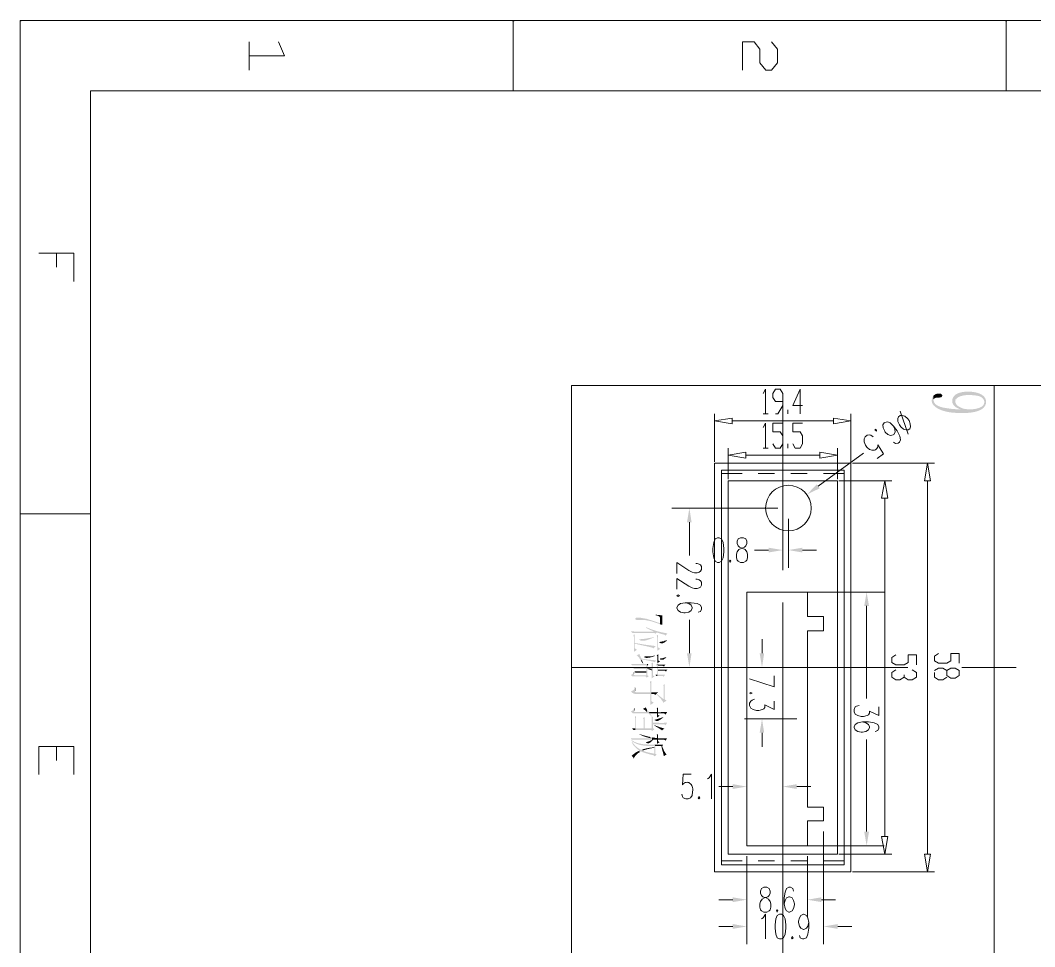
# Model space of a CAD drawing. Header units: millimetres. Extents: x 0 to 204, y 0 to 288.
# Drawn here: x 0 to 98.7, y 197.8 to 288 of the extents above; entities that cross this region are included whole.
import ezdxf

# ---------------------------------------------------------------- set-up
doc = ezdxf.new("R2010")
doc.units = ezdxf.units.MM

msp = doc.modelspace()

# ---------------------------------------------------------------- hatches: boundary and pattern name
h = msp.add_hatch(color=0)
h.dxf.hatch_style = 2
h.paths.add_polyline_path([(0, 287.951333), (0.105833, 287.951333), (0.105833, 287.930167), (0.084667, 287.8455), (0, 287.824333)])
h = msp.add_hatch(color=0)
h.dxf.hatch_style = 2
h.paths.add_polyline_path([(48.090667, 287.951333), (48.090667, 287.930167), (48.0695, 287.8455), (47.984833, 287.824333), (47.900167, 287.8455), (47.879, 287.930167), (47.879, 287.951333)])
h = msp.add_hatch(color=0)
h.dxf.hatch_style = 2
h.paths.add_polyline_path([(96.0755, 287.951333), (96.0755, 287.930167), (96.054333, 287.8455), (95.969667, 287.824333), (95.885, 287.8455), (95.863833, 287.930167), (95.863833, 287.951333)])
h = msp.add_hatch(color=0)
h.dxf.hatch_style = 2
h.paths.add_polyline_path([(94.001167, 250.803833), (93.988901, 251.01116), (93.921895, 251.193327), (93.806823, 251.35101), (93.650362, 251.484887), (93.459187, 251.595636), (93.239973, 251.683935), (92.999396, 251.75046), (92.744131, 251.795889), (92.480855, 251.820899), (92.216242, 251.826169), (91.956968, 251.812375), (91.70971, 251.780195), (91.481141, 251.730307), (91.277939, 251.663388), (91.106777, 251.580115), (90.974333, 251.481167), (91.016667, 250.867333), (91.034421, 250.96513), (91.071326, 251.052755), (91.125264, 251.130727), (91.194119, 251.199567), (91.275776, 251.259794), (91.368118, 251.311926), (91.469029, 251.356484), (91.576393, 251.393986), (91.688093, 251.424953), (91.802014, 251.449902), (91.916039, 251.469355), (92.028053, 251.483829), (92.135939, 251.493845), (92.23758, 251.499921), (92.330862, 251.502578), (92.413667, 251.502333), (92.573085, 251.48979), (92.728324, 251.477097), (92.878259, 251.462564), (93.021762, 251.444505), (93.157705, 251.421231), (93.284962, 251.391053), (93.402406, 251.352284), (93.508909, 251.303234), (93.603345, 251.242217), (93.684587, 251.167542), (93.751506, 251.077523), (93.802977, 250.970471), (93.837872, 250.844698), (93.855065, 250.698515), (93.853428, 250.530234), (93.831833, 250.338167), (93.895333, 250.422833), (93.937667, 250.5075), (93.98, 250.613333), (94.001167, 250.698)])
h = msp.add_hatch(color=0)
h.dxf.hatch_style = 2
h.paths.add_polyline_path([(93.831833, 250.338167), (93.831833, 250.803833), (93.81629, 250.6657), (93.76244, 250.544422), (93.674929, 250.439352), (93.558403, 250.349841), (93.417508, 250.275243), (93.256892, 250.214908), (93.081199, 250.168189), (92.895076, 250.134437), (92.70317, 250.113006), (92.510126, 250.103246), (92.320591, 250.104509), (92.139211, 250.116148), (91.970632, 250.137515), (91.819501, 250.167961), (91.690464, 250.206839), (91.588167, 250.2535), (91.567, 250.105333), (91.125361, 250.111799), (90.684747, 250.145682), (90.246051, 250.201724), (89.810167, 250.274667), (89.567724, 250.345877), (89.36393, 250.42247), (89.197088, 250.511613), (89.065497, 250.620477), (88.967458, 250.756229), (88.901273, 250.926038), (88.865242, 251.137072), (88.857667, 251.3965), (88.769277, 251.213147), (88.726181, 251.042082), (88.724148, 250.883077), (88.758944, 250.735902), (88.826338, 250.600326), (88.922097, 250.476122), (89.041989, 250.363059), (89.181781, 250.260908), (89.337242, 250.16944), (89.504139, 250.088425), (89.678239, 250.017633), (89.855311, 249.956836), (90.031122, 249.905803), (90.20144, 249.864306), (90.362032, 249.832115), (90.508667, 249.809), (90.681747, 249.790362), (90.871386, 249.773101), (91.074911, 249.75825), (91.289651, 249.746839), (91.512931, 249.7399), (91.74208, 249.738462), (91.974424, 249.743557), (92.207292, 249.756216), (92.438009, 249.777469), (92.663905, 249.808349), (92.882305, 249.849885), (93.090537, 249.903109), (93.285929, 249.969051), (93.465807, 250.048744), (93.6275, 250.143216), (93.768333, 250.2535)])
h = msp.add_hatch(color=0)
h.dxf.hatch_style = 2
h.paths.add_polyline_path([(89.746667, 251.438833), (89.7255, 251.5235), (89.619667, 251.608167), (89.535, 251.629333), (89.238667, 251.629333), (89.111667, 251.587), (89.005833, 251.5235), (88.9, 251.438833), (88.857667, 251.3965), (88.9, 250.994333), (88.921167, 251.100167), (88.9635, 251.163667), (89.0905, 251.206), (89.111667, 251.227167), (89.302167, 251.227167), (89.4715, 251.248333), (89.5985, 251.2695), (89.619667, 251.2695), (89.704333, 251.333)])
h = msp.add_hatch(color=0)
h.dxf.hatch_style = 2
h.paths.add_polyline_path([(91.588167, 250.2535), (91.370462, 250.365344), (91.215088, 250.47231), (91.111017, 250.582782), (91.047226, 250.705144), (91.012688, 250.847779), (90.996376, 251.019072), (90.987267, 251.227406), (90.974333, 251.481167), (90.876945, 251.371252), (90.802943, 251.260266), (90.751157, 251.149123), (90.720416, 251.038734), (90.70955, 250.930013), (90.717388, 250.823873), (90.74276, 250.721228), (90.784495, 250.622991), (90.841423, 250.530074), (90.912373, 250.44339), (90.996176, 250.363854), (91.09166, 250.292377), (91.197654, 250.229874), (91.31299, 250.177257), (91.436495, 250.135439), (91.567, 250.105333)])
h = msp.add_hatch(color=0)
h.dxf.hatch_style = 2
h.paths.add_polyline_path([(77.808667, 242.421833), (77.5335, 242.802833), (76.559833, 241.808)])
h = msp.add_hatch(color=0)
h.dxf.hatch_style = 2
h.paths.add_polyline_path([(65.3415, 239.119833), (64.897, 239.119833), (65.129833, 240.495667)])
h = msp.add_hatch(color=0)
h.dxf.hatch_style = 2
h.paths.add_polyline_path([(72.8345, 236.643333), (72.8345, 236.177667), (74.210333, 236.4105)])
h = msp.add_hatch(color=0)
h.dxf.hatch_style = 2
h.paths.add_polyline_path([(76.1365, 236.643333), (76.1365, 236.177667), (74.760667, 236.4105)])
h = msp.add_hatch(color=0)
h.dxf.hatch_style = 2
h.paths.add_polyline_path([(82.6135, 230.970667), (82.147833, 230.970667), (82.380667, 232.325333)])
h = msp.add_hatch(color=0)
h.dxf.hatch_style = 2
h.paths.add_polyline_path([(62.484, 229.150333), (62.484, 230.0605), (61.849, 230.124), (61.849, 230.0605), (61.955738, 230.043637), (62.043064, 230.022431), (62.112882, 229.996708), (62.167095, 229.966292), (62.207609, 229.931008), (62.236325, 229.890681), (62.255149, 229.845136), (62.265983, 229.794197), (62.270732, 229.737689), (62.2713, 229.675438), (62.269589, 229.607268), (62.267505, 229.533004), (62.26695, 229.45247), (62.269828, 229.365491), (62.278044, 229.271893), (62.2935, 229.1715), (62.378167, 229.150333)])
h = msp.add_hatch(color=0)
h.dxf.hatch_style = 2
h.paths.add_polyline_path([(62.2935, 229.1715), (62.272333, 229.2985), (62.089126, 229.350937), (61.894111, 229.421928), (61.697708, 229.494705), (61.510333, 229.5525), (61.375528, 229.594635), (61.231992, 229.636638), (61.090043, 229.678905), (60.96, 229.721833), (60.66446, 229.769855), (60.367333, 229.827667), (60.092167, 229.827667), (60.013767, 229.829833), (59.952599, 229.822772), (59.903006, 229.7917), (59.859333, 229.721833), (59.901667, 229.637167), (59.922833, 229.637167), (59.986333, 229.616), (60.367333, 229.616), (60.517484, 229.61648), (60.666048, 229.615339), (60.813421, 229.603945), (60.96, 229.573667), (61.285189, 229.515706), (61.603334, 229.426161), (61.917312, 229.320411), (62.23, 229.213833)])
h = msp.add_hatch(color=0)
h.dxf.hatch_style = 2
h.paths.add_polyline_path([(61.722, 228.346), (61.700833, 228.473), (60.577148, 228.472603), (59.457167, 228.494167), (59.584167, 228.346), (59.774667, 228.346), (60.176833, 228.346), (61.595, 228.346)])
h = msp.add_hatch(color=0)
h.dxf.hatch_style = 2
h.paths.add_polyline_path([(60.028667, 226.716167), (59.817, 226.843167), (59.817, 228.240167), (59.668833, 228.134333), (59.69, 228.113167), (59.711167, 228.049667), (59.711167, 228.007333), (59.732333, 227.965), (59.732333, 226.5045)])
h = msp.add_hatch(color=0)
h.dxf.hatch_style = 2
h.paths.add_polyline_path([(62.992, 228.303667), (62.461295, 228.402621), (61.946499, 228.532002), (61.441161, 228.695382), (60.938833, 228.896333), (60.8965, 228.854), (61.098179, 228.748779), (61.294169, 228.654107), (61.492408, 228.564132), (61.700833, 228.473), (61.722, 228.346), (61.806667, 228.261333), (61.954833, 228.388333), (61.997167, 228.388333), (62.0395, 228.367167), (62.2935, 228.2825), (62.632167, 228.197833), (62.738, 228.1555), (62.8015, 228.070833)])
h = msp.add_hatch(color=0)
h.dxf.hatch_style = 2
h.paths.add_polyline_path([(62.2935, 226.800833), (62.081833, 226.949), (62.081833, 228.176667), (61.954833, 228.092), (61.954833, 228.049667), (61.976, 228.007333), (61.976, 227.965), (61.997167, 227.9015), (61.997167, 226.610333)])
h = msp.add_hatch(color=0)
h.dxf.hatch_style = 2
h.paths.add_polyline_path([(61.849, 227.076), (60.829428, 227.20128), (59.817, 227.372333), (59.817, 227.308833), (60.069958, 227.242142), (60.325132, 227.188051), (60.58024, 227.136143), (60.833, 227.076), (60.908902, 227.065847), (61.018208, 227.038165), (61.13016, 227.008234), (61.214, 226.991333), (61.309217, 226.972449), (61.434927, 226.939475), (61.556007, 226.895389), (61.637333, 226.843167)])
h = msp.add_hatch(color=0)
h.dxf.hatch_style = 2
h.paths.add_polyline_path([(61.679667, 227.9015), (61.637333, 227.943833), (61.460955, 227.896324), (61.270092, 227.860093), (61.07764, 227.82869), (60.8965, 227.795667), (60.706661, 227.771722), (60.5155, 227.753333), (60.452, 227.753333), (60.3885, 227.732167), (60.2615, 227.732167), (60.240333, 227.711), (60.291136, 227.658269), (60.354063, 227.620231), (60.427444, 227.595547), (60.509613, 227.582876), (60.598901, 227.580879), (60.693639, 227.588217), (60.79216, 227.60355), (60.892796, 227.62554), (60.993878, 227.652845), (61.093739, 227.684128), (61.190709, 227.718049), (61.283122, 227.753267), (61.369309, 227.788444), (61.447602, 227.822241), (61.516333, 227.853317), (61.573833, 227.880333)])
h = msp.add_hatch(color=0)
h.dxf.hatch_style = 2
h.paths.add_polyline_path([(62.949667, 227.626333), (62.9285, 227.6475), (62.843833, 227.626333), (62.780333, 227.605167), (62.695667, 227.584), (62.632167, 227.541667), (62.5475, 227.541667), (62.484, 227.5205), (62.4205, 227.499333), (62.357, 227.499333), (62.272333, 227.478167), (62.23, 227.457), (62.208833, 227.435833), (62.23, 227.3935), (62.272333, 227.372333), (62.399333, 227.33), (62.505167, 227.33), (62.606419, 227.371738), (62.706647, 227.422869), (62.801384, 227.485773), (62.886167, 227.562833)])
h = msp.add_hatch(color=0)
h.dxf.hatch_style = 2
h.paths.add_polyline_path([(61.891333, 225.679), (61.529664, 225.714487), (61.172593, 225.749908), (60.815058, 225.792209), (60.452, 225.848333), (60.430833, 225.911833), (60.3885, 225.975333), (60.367333, 226.038833), (60.346167, 226.102333), (60.303833, 226.187), (60.303833, 226.229333), (60.282667, 226.271667), (60.282667, 226.292833), (60.0075, 226.187), (60.0075, 226.165833), (60.092167, 226.1235), (60.113333, 226.081167), (60.198, 225.9965), (60.240333, 225.933), (60.282667, 225.8695), (60.303833, 225.806), (60.325, 225.806), (60.346167, 225.7425), (60.3885, 225.700167), (60.409667, 225.636667), (60.452, 225.594333), (60.473167, 225.784833), (61.637333, 225.552), (61.743167, 225.4885)])
h = msp.add_hatch(color=0)
h.dxf.hatch_style = 2
h.paths.add_polyline_path([(61.7855, 226.1235), (61.743167, 226.144667), (61.722, 226.1235), (61.616167, 226.1235), (61.446833, 226.081167), (61.298667, 226.081167), (61.214, 226.06), (60.790667, 226.06), (60.748333, 226.038833), (60.727167, 226.017667), (60.727167, 225.9965), (60.748333, 225.975333), (60.7695, 225.954167), (60.833, 225.933), (60.8965, 225.933), (60.981167, 225.911833), (61.087, 225.933), (61.129333, 225.933), (61.28218, 225.957143), (61.419714, 225.988562), (61.554932, 226.029242), (61.700833, 226.081167)])
h = msp.add_hatch(color=0)
h.dxf.hatch_style = 2
h.paths.add_polyline_path([(62.272333, 225.573167), (62.103, 225.679), (62.103, 226.271667), (61.954833, 226.187), (61.997167, 226.102333), (61.997167, 225.403833)])
h = msp.add_hatch(color=0)
h.dxf.hatch_style = 2
h.paths.add_polyline_path([(65.3415, 226.3775), (64.897, 226.3775), (65.129833, 225.001667)])
h = msp.add_hatch(color=0)
h.dxf.hatch_style = 2
h.paths.add_polyline_path([(72.411167, 226.3775), (71.966667, 226.3775), (72.1995, 225.001667)])
h = msp.add_hatch(color=0)
h.dxf.hatch_style = 2
h.paths.add_polyline_path([(61.171667, 224.133833), (61.044667, 224.239667), (61.044667, 224.8535), (61.002333, 225.319167), (59.457167, 225.319167), (59.563, 225.192167), (60.938833, 225.192167), (60.938833, 224.5995), (60.981167, 224.006833)])
h = msp.add_hatch(color=0)
h.dxf.hatch_style = 2
h.paths.add_polyline_path([(60.6425, 225.382667), (60.473167, 225.784833), (60.452, 225.594333), (60.473167, 225.552), (60.5155, 225.4885), (60.536667, 225.446167), (60.557833, 225.425), (60.579, 225.382667)])
h = msp.add_hatch(color=0)
h.dxf.hatch_style = 2
h.paths.add_polyline_path([(61.1505, 225.319167), (61.002333, 225.319167), (61.044667, 224.8535), (61.044667, 225.192167)])
h = msp.add_hatch(color=0)
h.dxf.hatch_style = 2
h.paths.add_polyline_path([(61.468, 224.684167), (61.468, 224.874667), (61.044667, 224.917), (61.044667, 225.192167), (61.044667, 224.8535), (61.247867, 224.78537), (61.446833, 224.705333)])
h = msp.add_hatch(color=0)
h.dxf.hatch_style = 2
h.paths.add_polyline_path([(61.743167, 224.112667), (61.573833, 224.2185), (61.573833, 225.467333), (61.425667, 225.382667), (61.468, 225.298), (61.468, 223.943333)])
h = msp.add_hatch(color=0)
h.dxf.hatch_style = 2
h.paths.add_polyline_path([(62.780333, 224.303167), (62.598664, 224.286911), (62.430819, 224.281603), (62.263106, 224.281785), (62.081833, 224.282), (62.081833, 225.149833), (62.018333, 225.3615), (61.849, 225.2345), (61.997167, 225.149833), (61.997167, 224.282), (62.018333, 224.155), (62.526333, 224.155), (62.632167, 224.0915)])
h = msp.add_hatch(color=0)
h.dxf.hatch_style = 2
h.paths.add_polyline_path([(62.8015, 225.298), (62.738, 225.276833), (62.103, 225.276833), (62.018333, 225.3615), (62.081833, 225.149833), (62.526333, 225.149833), (62.653333, 225.086333)])
h = msp.add_hatch(color=0)
h.dxf.hatch_style = 2
h.paths.add_polyline_path([(62.907333, 225.9965), (62.886167, 226.017667), (62.843833, 226.017667), (62.780333, 225.975333), (62.716833, 225.954167), (62.653333, 225.933), (62.568667, 225.911833), (62.505167, 225.890667), (62.4205, 225.890667), (62.378167, 225.8695), (62.314667, 225.8695), (62.272333, 225.827167), (62.272333, 225.806), (62.314667, 225.763667), (62.378167, 225.7425), (62.526333, 225.7425), (62.589833, 225.763667), (62.611, 225.763667), (62.653333, 225.784833), (62.695667, 225.827167), (62.738, 225.848333), (62.8015, 225.890667), (62.843833, 225.954167)])
h = msp.add_hatch(color=0)
h.dxf.hatch_style = 2
h.paths.add_polyline_path([(60.981167, 224.006833), (60.938833, 224.5995), (60.938833, 224.239667), (59.795833, 224.239667), (59.732333, 224.260833), (59.732333, 224.324333), (59.711167, 224.514833), (59.65825, 224.437972), (59.597396, 224.360581), (59.524635, 224.302108), (59.436, 224.282), (59.457167, 224.260833), (59.478333, 224.197333), (59.520667, 224.155), (59.605333, 224.112667), (60.875333, 224.112667)])
h = msp.add_hatch(color=0)
h.dxf.hatch_style = 2
h.paths.add_polyline_path([(60.938833, 224.832333), (60.938833, 224.938167), (59.668833, 224.938167), (59.774667, 224.832333)])
h = msp.add_hatch(color=0)
h.dxf.hatch_style = 2
h.paths.add_polyline_path([(59.774667, 224.514833), (59.711167, 224.514833), (59.732333, 224.324333), (59.732333, 224.366667), (59.7535, 224.430167)])
h = msp.add_hatch(color=0)
h.dxf.hatch_style = 2
h.paths.add_polyline_path([(60.938833, 224.5995), (59.795833, 224.5995), (59.8805, 224.4725), (60.938833, 224.4725), (60.938833, 224.239667)])
h = msp.add_hatch(color=0)
h.dxf.hatch_style = 2
h.paths.add_polyline_path([(62.018333, 224.155), (61.997167, 224.282), (61.827833, 224.282), (61.9125, 224.155), (61.954833, 224.155)])
h = msp.add_hatch(color=0)
h.dxf.hatch_style = 2
h.paths.add_polyline_path([(63.013167, 224.79), (62.081833, 224.79), (62.081833, 224.663), (62.738, 224.663), (62.843833, 224.5995)])
h = msp.add_hatch(color=0)
h.dxf.hatch_style = 2
h.paths.add_polyline_path([(61.6585, 221.5515), (61.425667, 221.720833), (61.425667, 223.689333), (61.2775, 223.604667), (61.298667, 223.562333), (61.298667, 223.52), (61.319833, 223.477667), (61.319833, 221.339833)])
h = msp.add_hatch(color=0)
h.dxf.hatch_style = 2
h.paths.add_polyline_path([(62.907333, 221.763167), (62.716833, 221.890167), (62.716833, 223.371833), (62.632167, 221.890167), (61.933667, 222.4405), (61.9125, 222.377), (62.064239, 222.231215), (62.208833, 222.080667), (62.357, 221.9325), (62.378167, 221.890167), (62.4205, 221.869), (62.442758, 221.813239), (62.492467, 221.749937), (62.543234, 221.666792), (62.568667, 221.5515)])
h = msp.add_hatch(color=0)
h.dxf.hatch_style = 2
h.paths.add_polyline_path([(62.716833, 223.371833), (62.589833, 223.287167), (62.589833, 223.244833), (62.611, 223.2025), (62.611, 223.139), (62.632167, 223.096667), (62.632167, 221.890167)])
h = msp.add_hatch(color=0)
h.dxf.hatch_style = 2
h.paths.add_polyline_path([(61.319833, 222.419333), (61.319833, 222.5675), (59.965167, 222.5675), (59.901667, 222.588667), (59.859333, 222.609833), (59.838167, 222.652167), (59.817, 223.012), (59.774667, 222.9485), (59.7535, 222.885), (59.711167, 222.8215), (59.668833, 222.779167), (59.6265, 222.758), (59.584167, 222.715667), (59.541833, 222.6945), (59.457167, 222.6945), (59.478333, 222.652167), (59.4995, 222.588667), (59.584167, 222.504), (59.647667, 222.482833), (59.69, 222.461667), (59.817, 222.419333), (59.8805, 222.419333)])
h = msp.add_hatch(color=0)
h.dxf.hatch_style = 2
h.paths.add_polyline_path([(59.8805, 223.012), (59.817, 223.012), (59.838167, 222.652167), (59.838167, 222.6945), (59.859333, 222.715667), (59.859333, 222.885), (59.8805, 222.9485)])
h = msp.add_hatch(color=0)
h.dxf.hatch_style = 2
h.paths.add_polyline_path([(62.060667, 222.588667), (61.900825, 222.58273), (61.751104, 222.57213), (61.597414, 222.564507), (61.425667, 222.5675), (61.425667, 222.419333), (61.700833, 222.419333), (61.7855, 222.3135), (61.891333, 222.398167), (61.9125, 222.377), (61.933667, 222.4405)])
h = msp.add_hatch(color=0)
h.dxf.hatch_style = 2
h.paths.add_polyline_path([(61.510333, 220.218), (61.2775, 220.514333), (61.192833, 220.641333), (61.1505, 220.704833), (61.108167, 220.747167), (61.065833, 220.810667), (61.0235, 220.853), (61.002333, 220.895333), (61.002333, 220.641333), (59.901667, 220.641333), (59.817, 220.6625), (59.774667, 220.683667), (59.7535, 220.704833), (59.732333, 221.001167), (59.687867, 220.906727), (59.621341, 220.819266), (59.536227, 220.753963), (59.436, 220.726), (59.457167, 220.683667), (59.584167, 220.556667), (59.711167, 220.514333), (61.1505, 220.514333), (61.468, 220.196833)])
h = msp.add_hatch(color=0)
h.dxf.hatch_style = 2
h.paths.add_polyline_path([(59.817, 221.001167), (59.732333, 221.001167), (59.7535, 220.704833), (59.7535, 220.747167), (59.774667, 220.7895), (59.774667, 220.853), (59.795833, 220.9165)])
h = msp.add_hatch(color=0)
h.dxf.hatch_style = 2
h.paths.add_polyline_path([(60.706, 218.905667), (60.684833, 219.053833), (59.944, 219.053833), (59.944, 220.2815), (59.817, 220.175667), (59.838167, 220.1545), (59.838167, 220.091), (59.859333, 220.048667), (59.859333, 219.053833), (59.8805, 218.905667), (60.621333, 218.905667)])
h = msp.add_hatch(color=0)
h.dxf.hatch_style = 2
h.paths.add_polyline_path([(61.002333, 220.895333), (60.96, 220.937667), (60.938833, 221.001167), (60.8965, 221.085833), (60.875333, 221.107), (60.600167, 220.958833), (60.714202, 220.898657), (60.816596, 220.821382), (60.911317, 220.733458), (61.002333, 220.641333)])
h = msp.add_hatch(color=0)
h.dxf.hatch_style = 2
h.paths.add_polyline_path([(61.976, 220.514333), (61.976, 220.641333), (61.192833, 220.641333), (61.2775, 220.514333)])
h = msp.add_hatch(color=0)
h.dxf.hatch_style = 2
h.paths.add_polyline_path([(61.722, 218.990333), (61.573833, 219.075), (61.573833, 220.196833), (61.425667, 220.112167), (61.446833, 220.069833), (61.468, 220.0275), (61.468, 219.053833), (61.510333, 218.821)])
h = msp.add_hatch(color=0)
h.dxf.hatch_style = 2
h.paths.add_polyline_path([(62.23, 220.2815), (62.060667, 220.387333), (62.060667, 221.085833), (61.954833, 221.022333), (61.976, 220.9165), (61.976, 220.112167)])
h = msp.add_hatch(color=0)
h.dxf.hatch_style = 2
h.paths.add_polyline_path([(62.970833, 220.6625), (62.741407, 220.659986), (62.521571, 220.648213), (62.298825, 220.638291), (62.060667, 220.641333), (62.060667, 220.514333), (62.695667, 220.514333), (62.8015, 220.4085)])
h = msp.add_hatch(color=0)
h.dxf.hatch_style = 2
h.paths.add_polyline_path([(61.510333, 218.821), (61.468, 219.053833), (60.7695, 219.053833), (60.7695, 220.1545), (60.621333, 220.069833), (60.6425, 220.0275), (60.663667, 219.985167), (60.663667, 219.879333), (60.684833, 219.815833), (60.684833, 219.053833), (60.706, 218.905667), (61.4045, 218.905667)])
h = msp.add_hatch(color=0)
h.dxf.hatch_style = 2
h.paths.add_polyline_path([(62.970833, 219.625333), (62.640931, 219.603125), (62.279477, 219.601918), (61.914451, 219.607127), (61.573833, 219.604167), (61.573833, 219.456), (62.695667, 219.456), (62.8015, 219.371333)])
h = msp.add_hatch(color=0)
h.dxf.hatch_style = 2
h.paths.add_polyline_path([(62.695667, 219.053833), (62.6745, 219.053833), (62.611, 219.075), (62.526333, 219.096167), (62.462833, 219.117333), (62.378167, 219.1385), (62.251167, 219.180833), (62.208833, 219.202), (61.891333, 219.307833), (61.806667, 219.350167), (61.743167, 219.371333), (61.700833, 219.350167), (61.892722, 219.233568), (62.096915, 219.115349), (62.293566, 218.99283), (62.462833, 218.863333)])
h = msp.add_hatch(color=0)
h.dxf.hatch_style = 2
h.paths.add_polyline_path([(62.589833, 220.133333), (62.568667, 220.175667), (62.5475, 220.1545), (62.462833, 220.133333), (62.399333, 220.091), (62.335833, 220.069833), (62.272333, 220.048667), (62.187667, 220.0275), (62.078807, 219.989202), (61.966872, 219.961354), (61.859501, 219.93483), (61.764333, 219.9005), (61.764333, 219.858167), (61.891333, 219.794667), (62.060667, 219.794667), (62.145333, 219.815833), (62.1665, 219.837), (62.358455, 219.947199), (62.526333, 220.091)])
h = msp.add_hatch(color=0)
h.dxf.hatch_style = 2
h.paths.add_polyline_path([(72.411167, 218.6305), (71.966667, 218.6305), (72.1995, 219.985167)])
h = msp.add_hatch(color=0)
h.dxf.hatch_style = 2
h.paths.add_polyline_path([(61.510333, 218.186), (61.341, 218.228333), (61.319833, 218.101333), (59.414833, 218.101333), (59.520667, 217.953167), (61.489167, 217.953167)])
h = msp.add_hatch(color=0)
h.dxf.hatch_style = 2
h.paths.add_polyline_path([(59.8805, 218.905667), (59.859333, 219.053833), (59.563, 219.053833), (59.668833, 218.905667), (59.838167, 218.905667)])
h = msp.add_hatch(color=0)
h.dxf.hatch_style = 2
h.paths.add_polyline_path([(61.341, 218.228333), (61.08146, 218.279563), (60.819109, 218.346338), (60.558412, 218.422901), (60.303833, 218.5035), (60.282667, 218.482333), (60.303833, 218.461167), (60.367333, 218.44), (60.430833, 218.397667), (60.557833, 218.355333), (60.621333, 218.313), (60.748333, 218.270667), (61.033554, 218.184413), (61.319833, 218.101333)])
h = msp.add_hatch(color=0)
h.dxf.hatch_style = 2
h.paths.add_polyline_path([(62.23, 217.720333), (62.060667, 217.826167), (62.060667, 218.5035), (61.954833, 218.44), (61.976, 218.355333), (61.976, 217.551)])
h = msp.add_hatch(color=0)
h.dxf.hatch_style = 2
h.paths.add_polyline_path([(61.954833, 216.513833), (61.806667, 216.5985), (61.806667, 217.339333), (61.743167, 217.4875), (61.460058, 217.486894), (61.170178, 217.489799), (60.877669, 217.502104), (60.586673, 217.529701), (60.301332, 217.578482), (60.025789, 217.654336), (59.764187, 217.763157), (59.520667, 217.910833), (59.457167, 217.889667), (59.693274, 217.709099), (59.95293, 217.574035), (60.231073, 217.477692), (60.522644, 217.413284), (60.822582, 217.374029), (61.125828, 217.353141), (61.42732, 217.343837), (61.722, 217.339333), (61.722, 216.5985), (61.743167, 216.3445)])
h = msp.add_hatch(color=0)
h.dxf.hatch_style = 2
h.paths.add_polyline_path([(61.743167, 216.3445), (61.722, 216.5985), (61.559779, 216.629928), (61.413182, 216.658891), (61.277159, 216.687425), (61.146664, 216.717563), (61.016648, 216.751338), (60.882064, 216.790786), (60.737864, 216.83794), (60.579, 216.894833), (60.557833, 217.021833), (60.492055, 217.005725), (60.449916, 216.992382), (60.423702, 216.983479), (60.405698, 216.980691), (60.38819, 216.985691), (60.363464, 217.000154), (60.323805, 217.025755), (60.2615, 217.064167), (60.198992, 217.111395), (60.131854, 217.153331), (60.066039, 217.19831), (60.0075, 217.254667), (59.966986, 217.281098), (59.909273, 217.332371), (59.840812, 217.400983), (59.768052, 217.47943), (59.697441, 217.560209), (59.63543, 217.635815), (59.588466, 217.698747), (59.563, 217.7415), (59.520667, 217.720333), (59.57479, 217.602676), (59.654943, 217.470964), (59.747332, 217.347519), (59.838167, 217.254667), (60.049833, 217.043), (60.113333, 217.021833), (60.155667, 216.9795), (60.219167, 216.937167), (60.2615, 216.894833), (60.282667, 216.746667), (60.409667, 216.831333), (60.430833, 216.810167), (60.494333, 216.789), (60.536667, 216.767833), (60.600167, 216.746667), (60.745026, 216.690575), (60.8965, 216.640833), (61.265197, 216.539895), (61.637333, 216.450333)])
h = msp.add_hatch(color=0)
h.dxf.hatch_style = 2
h.paths.add_polyline_path([(61.976, 217.953167), (61.976, 218.1225), (61.866876, 218.126965), (61.73642, 218.15081), (61.609337, 218.176376), (61.510333, 218.186), (61.489167, 217.953167), (61.347896, 217.874387), (61.200374, 217.810556), (61.049082, 217.754531), (60.8965, 217.699167), (60.8965, 217.678), (60.917667, 217.656833), (60.981167, 217.635667), (61.002333, 217.635667), (61.087, 217.6145), (61.1505, 217.6145), (61.2775, 217.656833), (61.319833, 217.678), (61.425667, 217.783833), (61.489167, 217.826167), (61.5315, 217.889667), (61.573833, 217.953167)])
h = msp.add_hatch(color=0)
h.dxf.hatch_style = 2
h.paths.add_polyline_path([(62.589833, 217.4875), (61.743167, 217.4875), (61.806667, 217.339333), (62.399333, 217.339333), (62.4205, 217.275833), (62.4205, 217.212333), (62.462833, 217.085333), (62.462833, 217.021833), (62.484, 217.339333)])
h = msp.add_hatch(color=0)
h.dxf.hatch_style = 2
h.paths.add_polyline_path([(62.970833, 218.101333), (62.060667, 218.101333), (62.060667, 217.953167), (62.695667, 217.953167), (62.8015, 217.8685)])
h = msp.add_hatch(color=0)
h.dxf.hatch_style = 2
h.paths.add_polyline_path([(62.907333, 216.513833), (62.853028, 216.593853), (62.799119, 216.665043), (62.746401, 216.740002), (62.695667, 216.831333), (62.639922, 216.946973), (62.576207, 217.086524), (62.519305, 217.22548), (62.484, 217.339333), (62.462833, 217.021833), (62.484, 216.9795), (62.505167, 216.916), (62.505167, 216.873667), (62.526333, 216.831333), (62.526333, 216.789), (62.5475, 216.746667), (62.5475, 216.704333), (62.568667, 216.683167), (62.568667, 216.662), (62.589833, 216.619667), (62.589833, 216.556167), (62.611, 216.492667), (62.611, 216.450333), (62.632167, 216.408), (62.632167, 216.365667)])
h = msp.add_hatch(color=0)
h.dxf.hatch_style = 2
h.paths.add_polyline_path([(60.282667, 216.746667), (60.2615, 216.894833), (60.219167, 216.873667), (60.155667, 216.8525), (60.071, 216.810167), (60.0075, 216.767833), (59.944, 216.746667), (59.8805, 216.704333), (59.838167, 216.662), (59.751069, 216.603544), (59.654149, 216.52693), (59.564571, 216.443768), (59.4995, 216.365667), (59.520667, 216.365667), (59.563, 216.3445), (59.647667, 216.259833), (59.668833, 216.2175), (59.668833, 216.154), (59.732333, 216.154), (59.763928, 216.227089), (59.811659, 216.307706), (59.872015, 216.391474), (59.941486, 216.474014), (60.016564, 216.550947), (60.093738, 216.617897), (60.169497, 216.670485), (60.240333, 216.704333)])
h = msp.add_hatch(color=0)
h.dxf.hatch_style = 2
h.paths.add_polyline_path([(61.722, 217.17), (61.722, 217.2335), (61.581291, 217.211837), (61.419978, 217.1954), (61.256218, 217.176846), (61.108167, 217.148833), (60.95456, 217.120159), (60.829164, 217.088244), (60.705686, 217.054873), (60.557833, 217.021833), (60.579, 216.894833), (60.850033, 216.987537), (61.104462, 217.055965), (61.360745, 217.112618), (61.637333, 217.17)])
h = msp.add_hatch(color=0)
h.dxf.hatch_style = 2
h.paths.add_polyline_path([(69.342, 213.635167), (69.342, 213.1695), (70.717833, 213.402333)])
h = msp.add_hatch(color=0)
h.dxf.hatch_style = 2
h.paths.add_polyline_path([(75.586167, 213.635167), (75.586167, 213.1695), (74.210333, 213.402333)])
h = msp.add_hatch(color=0)
h.dxf.hatch_style = 2
h.paths.add_polyline_path([(82.6135, 209.020833), (82.147833, 209.020833), (82.380667, 207.645)])
h = msp.add_hatch(color=0)
h.dxf.hatch_style = 2
h.paths.add_polyline_path([(69.342, 202.6285), (69.342, 202.162833), (70.717833, 202.395667)])
h = msp.add_hatch(color=0)
h.dxf.hatch_style = 2
h.paths.add_polyline_path([(77.978, 202.6285), (77.978, 202.162833), (76.623333, 202.395667)])
h = msp.add_hatch(color=0)
h.dxf.hatch_style = 2
h.paths.add_polyline_path([(69.342, 200.025), (69.342, 199.559333), (70.717833, 199.792167)])
h = msp.add_hatch(color=0)
h.dxf.hatch_style = 2
h.paths.add_polyline_path([(79.5655, 200.025), (79.5655, 199.559333), (78.189667, 199.792167)])

# ---------------------------------------------------------------- linework, layer by layer
at = {"color": 0, "lineweight": 0}
for points in [[(0, 287.930167), (203.581, 287.930167)], [(0, 287.930167), (0, 0)], [(0, 287.930167), (203.581, 287.930167)], [(47.984833, 287.930167), (47.984833, 281.093333)], [(95.969667, 287.930167), (95.969667, 281.093333)], [(25.146, 285.855833), (25.7175, 284.48), (22.2885, 284.48)], [(22.2885, 285.855833), (22.2885, 283.104167)], [(73.130833, 285.855833), (73.702333, 285.157333), (73.702333, 283.802667), (73.130833, 283.104167), (72.559333, 283.104167), (71.987833, 283.802667), (71.987833, 285.157333), (71.4375, 285.855833), (70.2945, 285.855833), (70.2945, 283.104167)], [(6.836833, 281.093333), (6.836833, 6.836833)], [(6.836833, 281.093333), (196.744167, 281.093333)], [(1.799167, 265.303), (5.228167, 265.303), (5.228167, 262.551333)], [(3.513667, 265.303), (3.513667, 263.927167)], [(177.038, 252.4125), (53.6575, 252.4125)], [(53.6575, 33.02), (53.6575, 252.4125)], [(72.305333, 251.6505), (72.538167, 252.052667), (72.538167, 249.660833)], [(73.511833, 249.660833), (73.7235, 249.660833), (74.210333, 250.465167), (74.210333, 251.6505), (73.9775, 252.052667), (73.511833, 252.052667), (73.257833, 251.6505), (73.257833, 251.248333), (73.511833, 250.867333), (74.210333, 250.867333)], [(76.1365, 250.465167), (75.184, 250.465167), (75.903667, 252.052667), (75.903667, 249.660833)], [(94.784333, 33.02), (94.784333, 252.4125)], [(74.210333, 251.5235), (74.210333, 234.463167)], [(74.697167, 249.660833), (74.697167, 250.063)], [(86.4235, 247.671167), (85.640333, 249.936)], [(67.564, 245.004167), (67.564, 249.660833)], [(79.163333, 248.9835), (69.299667, 248.9835)], [(72.305333, 249.660833), (72.792167, 249.660833)], [(80.856667, 245.004167), (80.856667, 249.660833)], [(85.005333, 246.909167), (85.195833, 246.782167), (85.449833, 246.8245), (85.576833, 246.909167), (85.682667, 247.142), (85.619167, 247.501833), (85.344, 248.009833), (85.005333, 248.4755), (84.666667, 248.793), (84.412667, 248.898833), (84.158667, 248.835333), (84.095167, 248.793), (83.968167, 248.581333), (83.989333, 248.306167), (84.1375, 247.9675), (84.201, 247.882833), (84.455, 247.65), (84.709, 247.565333), (84.963, 247.607667), (85.0265, 247.65), (85.1535, 247.882833), (85.132333, 248.158), (85.005333, 248.4755)], [(72.305333, 248.327333), (72.538167, 248.750667), (72.538167, 246.337667)], [(73.257833, 246.739833), (73.511833, 246.337667), (73.9775, 246.337667), (74.210333, 246.739833), (74.210333, 247.523), (73.9775, 247.925167), (73.257833, 247.925167), (73.257833, 248.750667), (74.210333, 248.750667)], [(75.184, 246.739833), (75.416833, 246.337667), (75.903667, 246.337667), (76.1365, 246.739833), (76.1365, 247.523), (75.903667, 247.925167), (75.184, 247.925167), (75.184, 248.750667), (76.1365, 248.750667)], [(83.417833, 245.321667), (84.031667, 245.787333), (83.481333, 246.655167), (83.465334, 246.512665), (83.431575, 246.393636), (83.382164, 246.297047), (83.31921, 246.221862), (83.244821, 246.167048), (83.161105, 246.131571), (83.070171, 246.114396), (82.974127, 246.114491), (82.875082, 246.13082), (82.775144, 246.162349), (82.676421, 246.208045), (82.581022, 246.266874), (82.491056, 246.337801), (82.40863, 246.419793), (82.335853, 246.511815), (82.274833, 246.612833), (82.126667, 246.9515), (82.126667, 247.226667), (82.2325, 247.438333), (82.423, 247.5865), (82.677, 247.628833), (82.804, 247.5865), (83.015667, 247.438333)], [(68.918667, 243.310833), (68.918667, 246.337667)], [(72.305333, 246.337667), (72.792167, 246.337667)], [(74.697167, 246.337667), (74.697167, 246.739833)], [(79.544333, 243.310833), (79.544333, 246.337667)], [(77.829833, 245.639167), (70.633167, 245.639167)], [(82.084333, 245.850833), (77.6605, 242.612333)], [(67.564, 244.877167), (80.856667, 244.877167)], [(67.564, 205.105), (67.564, 244.877167)], [(80.2005, 244.199833), (68.2625, 244.199833)], [(68.2625, 244.199833), (68.2625, 205.8035)], [(80.2005, 205.8035), (80.2005, 244.199833)], [(80.856667, 244.877167), (80.856667, 205.105)], [(81.004833, 244.877167), (88.984667, 244.877167)], [(70.252167, 243.861167), (68.2625, 243.861167)], [(79.544333, 243.162667), (68.918667, 243.162667)], [(68.918667, 243.162667), (68.918667, 206.8195)], [(73.427167, 243.861167), (71.839667, 243.861167)], [(76.602167, 243.861167), (75.014667, 243.861167)], [(80.2005, 243.861167), (78.1685, 243.861167)], [(79.544333, 206.8195), (79.544333, 243.162667)], [(79.671333, 243.162667), (84.836, 243.162667)], [(88.307333, 243.162667), (88.307333, 206.8195)], [(84.1375, 241.448167), (84.1375, 208.555167)], [(0, 239.945333), (6.836833, 239.945333)], [(73.744667, 240.495667), (63.415333, 240.495667)], [(65.129833, 239.119833), (65.129833, 235.881333)], [(74.760667, 239.4585), (74.760667, 234.696)], [(74.210333, 238.76), (74.210333, 234.696)], [(72.8345, 236.4105), (71.479833, 236.4105)], [(76.1365, 236.4105), (77.512333, 236.4105)], [(65.743667, 235.119333), (65.870667, 235.119333), (66.082333, 235.034667), (66.209333, 234.971167), (66.315167, 234.801833), (66.315167, 234.5055), (66.209333, 234.357333), (66.082333, 234.272667), (65.870667, 234.188), (65.637833, 234.188), (65.405, 234.272667), (65.066333, 234.420833), (63.923333, 235.204), (63.923333, 234.1245)], [(65.743667, 233.595333), (65.870667, 233.595333), (66.082333, 233.510667), (66.209333, 233.426), (66.315167, 233.277833), (66.315167, 232.9815), (66.209333, 232.812167), (66.082333, 232.748667), (65.870667, 232.664), (65.637833, 232.664), (65.405, 232.748667), (65.066333, 232.896833), (63.923333, 233.658833), (63.923333, 232.6005)], [(71.755, 232.325333), (84.095167, 232.325333)], [(65.9765, 230.378), (66.209333, 230.4415), (66.315167, 230.674333), (66.315167, 230.8225), (66.209333, 231.055333), (65.870667, 231.2035), (65.299167, 231.288167), (64.727667, 231.288167), (64.262, 231.2035), (64.029167, 231.055333), (63.923333, 230.8225), (63.923333, 230.759), (64.029167, 230.526167), (64.262, 230.378), (64.600667, 230.293333), (64.727667, 230.293333), (65.066333, 230.378), (65.299167, 230.526167), (65.405, 230.759), (65.405, 230.8225), (65.299167, 231.055333), (65.066333, 231.2035), (64.727667, 231.288167)], [(70.717833, 231.309333), (70.717833, 211.687833)], [(74.210333, 231.309333), (74.210333, 211.687833)], [(82.380667, 230.970667), (82.380667, 221.974833)], [(65.129833, 226.3775), (65.129833, 229.616)], [(74.210333, 229.192667), (74.210333, 223.922167)], [(72.1995, 226.3775), (72.1995, 227.732167)], [(85.217, 226.208167), (84.836, 225.954167), (84.836, 225.4885), (85.217, 225.2345), (86.021333, 225.2345), (86.4235, 225.4885), (86.4235, 226.208167), (87.227833, 226.208167), (87.227833, 225.2345)], [(89.386833, 226.356333), (88.984667, 226.102333), (88.984667, 225.636667), (89.386833, 225.403833), (90.191167, 225.403833), (90.593333, 225.636667), (90.593333, 226.356333), (91.397667, 226.356333), (91.397667, 225.403833)], [(86.381167, 225.001667), (53.6575, 225.001667)], [(73.194333, 225.001667), (63.415333, 225.001667)], [(73.194333, 225.001667), (70.485, 225.001667)], [(70.993, 223.879833), (73.384833, 223.096667), (73.384833, 224.176167)], [(86.021333, 224.049167), (85.619167, 223.795167), (85.217, 223.795167), (84.836, 224.049167), (84.836, 224.514833), (85.217, 224.747667)], [(86.825667, 224.747667), (87.227833, 224.514833), (87.227833, 224.049167), (86.825667, 223.795167), (86.4235, 223.795167), (86.021333, 224.049167), (86.021333, 224.282)], [(88.984667, 224.684167), (89.386833, 224.917), (89.789, 224.917), (90.191167, 224.684167), (90.191167, 224.197333), (90.593333, 223.943333), (90.9955, 223.943333), (91.397667, 224.197333), (91.397667, 224.684167), (90.9955, 224.917), (90.593333, 224.917), (90.191167, 224.684167)], [(90.191167, 224.049167), (89.789, 223.795167), (89.386833, 223.795167), (88.984667, 224.049167), (88.984667, 224.514833)], [(96.922167, 225.001667), (91.651667, 225.001667)], [(73.384833, 221.720833), (73.384833, 220.895333), (72.474667, 221.339833), (72.474667, 221.107), (72.368833, 220.958833), (72.241833, 220.895333), (71.903167, 220.810667), (71.670333, 220.810667), (71.331667, 220.895333), (71.098833, 221.0435), (70.993, 221.276333), (70.993, 221.509167), (71.098833, 221.720833), (71.225833, 221.8055), (71.458667, 221.890167)], [(83.566, 221.149333), (83.566, 220.302667), (82.655833, 220.747167), (82.655833, 220.5355), (82.55, 220.366167), (82.423, 220.302667), (82.084333, 220.218), (81.8515, 220.218), (81.512833, 220.302667), (81.28, 220.450833), (81.174167, 220.683667), (81.174167, 220.9165), (81.28, 221.149333), (81.407, 221.212833), (81.639833, 221.2975)], [(75.586167, 219.985167), (70.485, 219.985167)], [(83.227333, 218.7575), (83.460167, 218.842167), (83.566, 219.075), (83.566, 219.223167), (83.460167, 219.456), (83.1215, 219.604167), (82.55, 219.688833), (81.9785, 219.688833), (81.512833, 219.604167), (81.28, 219.456), (81.174167, 219.223167), (81.174167, 219.159667), (81.28, 218.926833), (81.512833, 218.7575), (81.8515, 218.694), (81.9785, 218.694), (82.317167, 218.7575), (82.55, 218.926833), (82.655833, 219.159667), (82.655833, 219.223167), (82.55, 219.456), (82.317167, 219.604167), (81.9785, 219.688833)], [(72.1995, 218.6305), (72.1995, 217.254667)], [(74.210333, 218.651667), (74.210333, 192.320333)], [(1.799167, 217.297), (5.228167, 217.297), (5.228167, 214.5665)], [(1.799167, 217.297), (1.799167, 214.5665)], [(3.513667, 217.297), (3.513667, 215.942333)], [(82.380667, 209.020833), (82.380667, 217.9955)], [(65.299167, 214.608833), (64.537167, 214.608833), (64.4525, 213.571667), (64.536226, 213.664786), (64.624082, 213.735483), (64.714568, 213.784692), (64.806182, 213.813347), (64.897424, 213.822384), (64.986793, 213.812737), (65.072789, 213.785342), (65.15391, 213.741132), (65.228657, 213.681044), (65.295529, 213.606011), (65.353024, 213.516968), (65.399642, 213.414851), (65.433883, 213.300595), (65.454246, 213.175133), (65.459229, 213.039401), (65.447333, 212.894333), (65.383833, 212.5345), (65.235667, 212.322833), (65.002833, 212.195833), (64.77, 212.195833), (64.537167, 212.322833), (64.4525, 212.428667), (64.389, 212.6615)], [(66.907833, 214.143167), (67.056, 214.249), (67.288833, 214.608833), (67.288833, 212.195833)], [(69.342, 213.402333), (67.987333, 213.402333)], [(75.586167, 213.402333), (76.962, 213.402333)], [(78.189667, 209.020833), (78.189667, 198.077667)], [(71.755, 207.645), (84.095167, 207.645)], [(68.918667, 206.8195), (79.544333, 206.8195)], [(70.717833, 206.629), (70.717833, 198.077667)], [(70.717833, 206.629), (70.717833, 200.681167)], [(76.623333, 206.629), (76.623333, 200.681167)], [(79.671333, 206.8195), (84.836, 206.8195)], [(68.2625, 206.163333), (70.252167, 206.163333)], [(68.2625, 205.8035), (80.2005, 205.8035)], [(71.839667, 206.163333), (73.427167, 206.163333)], [(75.014667, 206.163333), (76.602167, 206.163333)], [(78.1685, 206.163333), (80.2005, 206.163333)], [(80.856667, 205.105), (67.564, 205.105)], [(81.004833, 205.105), (88.984667, 205.105)], [(75.268667, 203.242333), (75.205167, 203.475167), (74.972333, 203.602167), (74.824167, 203.602167), (74.591333, 203.475167), (74.443167, 203.1365), (74.3585, 202.565), (74.3585, 201.9935), (74.443167, 201.527833), (74.591333, 201.316167), (74.824167, 201.189167), (74.887667, 201.189167), (75.1205, 201.316167), (75.268667, 201.527833), (75.353333, 201.887667), (75.353333, 201.9935), (75.268667, 202.332167), (75.1205, 202.565), (74.887667, 202.670833), (74.824167, 202.670833), (74.591333, 202.565), (74.443167, 202.332167), (74.3585, 201.9935)], [(69.342, 202.395667), (67.987333, 202.395667)], [(77.978, 202.395667), (79.353833, 202.395667)], [(72.157167, 200.533), (72.305333, 200.638833), (72.538167, 200.9775), (72.538167, 198.585667)], [(76.750333, 200.194333), (76.665667, 199.8345), (76.5175, 199.622833), (76.284667, 199.495833), (76.221167, 199.495833), (75.988333, 199.622833), (75.840167, 199.8345), (75.7555, 200.194333), (75.7555, 200.300167), (75.840167, 200.638833), (75.988333, 200.871667), (76.221167, 200.9775), (76.284667, 200.9775), (76.5175, 200.871667), (76.665667, 200.638833), (76.750333, 200.194333), (76.750333, 199.622833), (76.665667, 199.051333), (76.5175, 198.6915), (76.284667, 198.585667), (76.1365, 198.585667), (75.903667, 198.6915), (75.840167, 198.924333)], [(69.342, 199.792167), (67.987333, 199.792167)], [(79.5655, 199.792167), (80.941333, 199.792167)]]:
    msp.add_lwpolyline(points, dxfattribs=at)
for points in [[(69.299667, 249.2375), (69.299667, 248.687167), (69.299667, 249.2375), (69.299667, 248.687167), (67.564, 248.9835)], [(79.163333, 249.2375), (79.163333, 248.687167), (79.163333, 249.2375), (79.163333, 248.687167), (80.856667, 248.9835)], [(86.592833, 248.2215), (86.656333, 248.412), (86.635167, 248.687167), (86.508167, 249.004667), (86.36, 249.195167), (86.106, 249.428), (85.852, 249.512667), (85.6615, 249.512667), (85.471, 249.385667), (85.4075, 249.195167), (85.428667, 248.92), (85.576833, 248.6025), (85.703833, 248.412), (85.957833, 248.179167), (86.233, 248.0945), (86.4235, 248.0945)], [(83.354333, 247.988667), (83.354333, 248.115667), (83.227333, 248.158), (83.227333, 248.031)], [(70.633167, 245.9355), (70.633167, 245.364), (70.633167, 245.9355), (70.633167, 245.364), (68.918667, 245.639167)], [(77.829833, 245.9355), (77.829833, 245.364), (77.829833, 245.9355), (77.829833, 245.364), (79.544333, 245.639167)], [(88.5825, 243.162667), (88.011, 243.162667), (88.5825, 243.162667), (88.011, 243.162667), (88.307333, 244.877167)], [(84.433833, 241.448167), (83.841167, 241.448167), (84.433833, 241.448167), (83.841167, 241.448167), (84.1375, 243.162667)], [(67.8815, 237.617), (67.648667, 237.49), (67.5005, 237.151333), (67.415833, 236.579833), (67.415833, 236.241167), (67.5005, 235.669667), (67.648667, 235.331), (67.8815, 235.204), (68.029667, 235.204), (68.2625, 235.331), (68.410667, 235.669667), (68.495333, 236.241167), (68.495333, 236.579833), (68.410667, 237.151333), (68.2625, 237.49), (68.029667, 237.617)], [(70.104, 237.617), (69.871167, 237.49), (69.7865, 237.278333), (69.7865, 237.0455), (69.871167, 236.812667), (70.019333, 236.706833), (70.336833, 236.579833), (70.5485, 236.474), (70.717833, 236.241167), (70.781333, 236.008333), (70.781333, 235.669667), (70.717833, 235.436833), (70.633167, 235.331), (70.400333, 235.204), (70.104, 235.204), (69.871167, 235.331), (69.7865, 235.436833), (69.723, 235.669667), (69.723, 236.008333), (69.7865, 236.241167), (69.955833, 236.474), (70.1675, 236.579833), (70.485, 236.706833), (70.633167, 236.812667), (70.717833, 237.0455), (70.717833, 237.278333), (70.633167, 237.49), (70.400333, 237.617)], [(69.109167, 235.436833), (69.0245, 235.331), (69.109167, 235.204), (69.172667, 235.331)], [(64.156167, 231.986667), (64.029167, 232.050167), (63.923333, 231.986667), (64.029167, 231.902)], [(76.623333, 211.412667), (78.189667, 211.412667), (78.189667, 210.058), (76.623333, 210.058), (76.623333, 207.645), (70.717833, 207.645), (70.717833, 232.325333), (76.623333, 232.325333), (76.623333, 229.9335), (78.189667, 229.9335), (78.189667, 228.557667), (76.623333, 228.557667)], [(71.225833, 222.504), (71.098833, 222.5675), (70.993, 222.504), (71.098833, 222.419333)], [(66.061167, 212.428667), (65.997667, 212.322833), (66.061167, 212.195833), (66.145833, 212.322833)], [(84.433833, 208.555167), (83.841167, 208.555167), (84.433833, 208.555167), (83.841167, 208.555167), (84.1375, 206.8195)], [(88.5825, 206.8195), (88.011, 206.8195), (88.5825, 206.8195), (88.011, 206.8195), (88.307333, 205.105)], [(72.368833, 203.602167), (72.136, 203.475167), (72.051333, 203.242333), (72.051333, 203.030667), (72.136, 202.797833), (72.284167, 202.670833), (72.601667, 202.565), (72.8345, 202.459167), (72.982667, 202.226333), (73.046167, 201.9935), (73.046167, 201.654833), (72.982667, 201.422), (72.898, 201.316167), (72.665167, 201.189167), (72.368833, 201.189167), (72.136, 201.316167), (72.051333, 201.422), (71.987833, 201.654833), (71.987833, 201.9935), (72.051333, 202.226333), (72.220667, 202.459167), (72.432333, 202.565), (72.749833, 202.670833), (72.898, 202.797833), (72.982667, 203.030667), (72.982667, 203.242333), (72.898, 203.475167), (72.665167, 203.602167)], [(73.914, 200.9775), (73.681167, 200.871667), (73.533, 200.533), (73.4695, 199.9615), (73.4695, 199.622833), (73.533, 199.051333), (73.681167, 198.6915), (73.914, 198.585667), (74.083333, 198.585667), (74.295, 198.6915), (74.464333, 199.051333), (74.527833, 199.622833), (74.527833, 199.9615), (74.464333, 200.533), (74.295, 200.871667), (74.083333, 200.9775)], [(73.66, 201.422), (73.5965, 201.316167), (73.66, 201.189167), (73.744667, 201.316167)], [(75.141667, 198.8185), (75.078167, 198.6915), (75.141667, 198.585667), (75.226333, 198.6915)]]:
    msp.add_lwpolyline(points, close=True, dxfattribs=at)
msp.add_circle((74.762518, 240.495667), 2.219134, dxfattribs=at)

doc.saveas('drawing.dxf')
